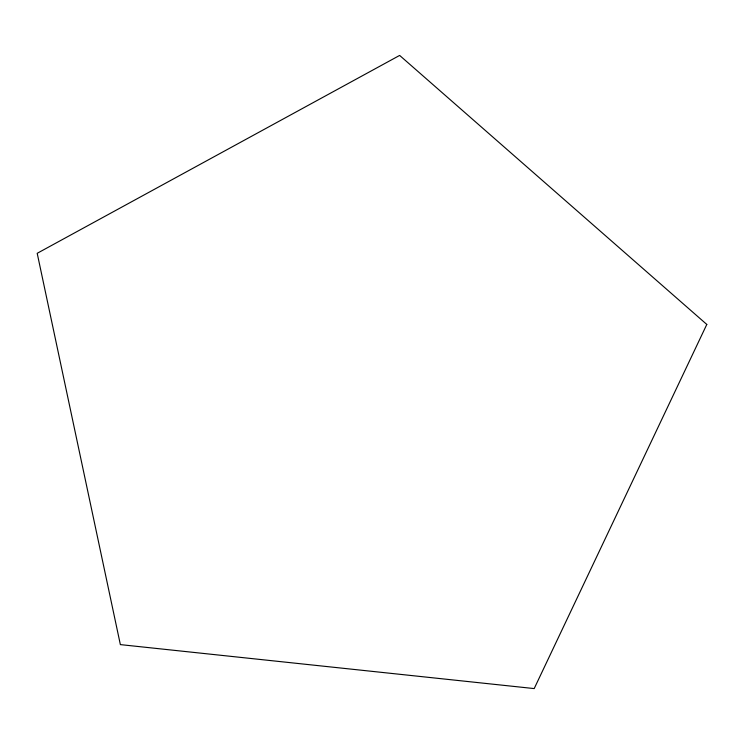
<?xml version="1.0" encoding="UTF-8"?>
<svg xmlns="http://www.w3.org/2000/svg" width="744" height="744" viewBox="0 0 744 744"><rect width="100%" height="100%" fill="white"/><g stroke="black" fill="none" stroke-linecap="round" stroke-linejoin="round"><path stroke-width="1.12" d="M706.8 324.44L534.192 688.581L120.361 644.611L37.2 253.304L399.64 55.419L706.8 324.44"/></g></svg>
